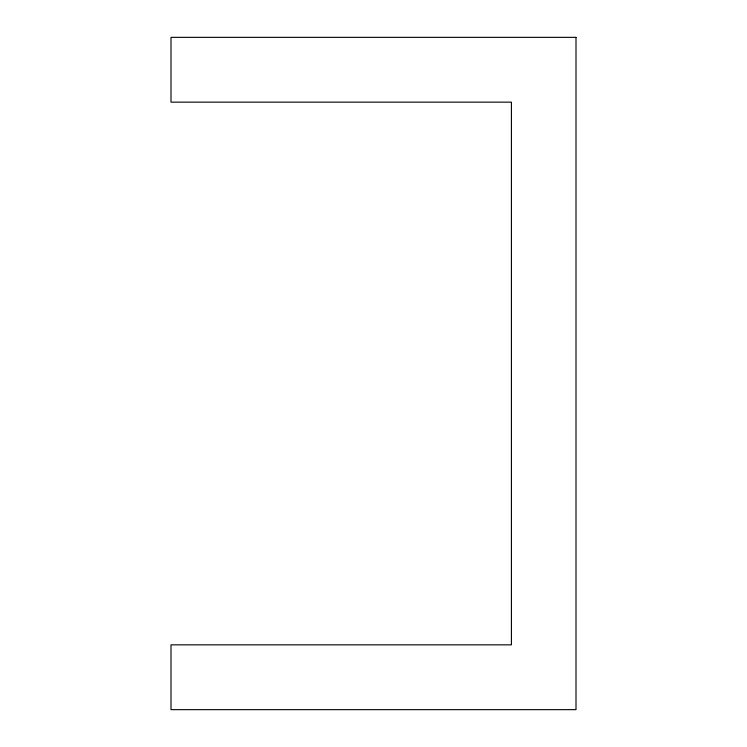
<?xml version="1.0" encoding="UTF-8"?>
<svg xmlns="http://www.w3.org/2000/svg" width="747" height="747" viewBox="0 0 747 747"><rect width="100%" height="100%" fill="white"/><g stroke="black" fill="none" stroke-linecap="round" stroke-linejoin="round"><path stroke-width="1.12" d="M576.002 37.35L170.998 37.35L170.998 102.152L511.415 102.152L511.415 644.848L170.998 644.848L170.998 709.65L576.002 709.65L576.002 37.35"/></g></svg>
